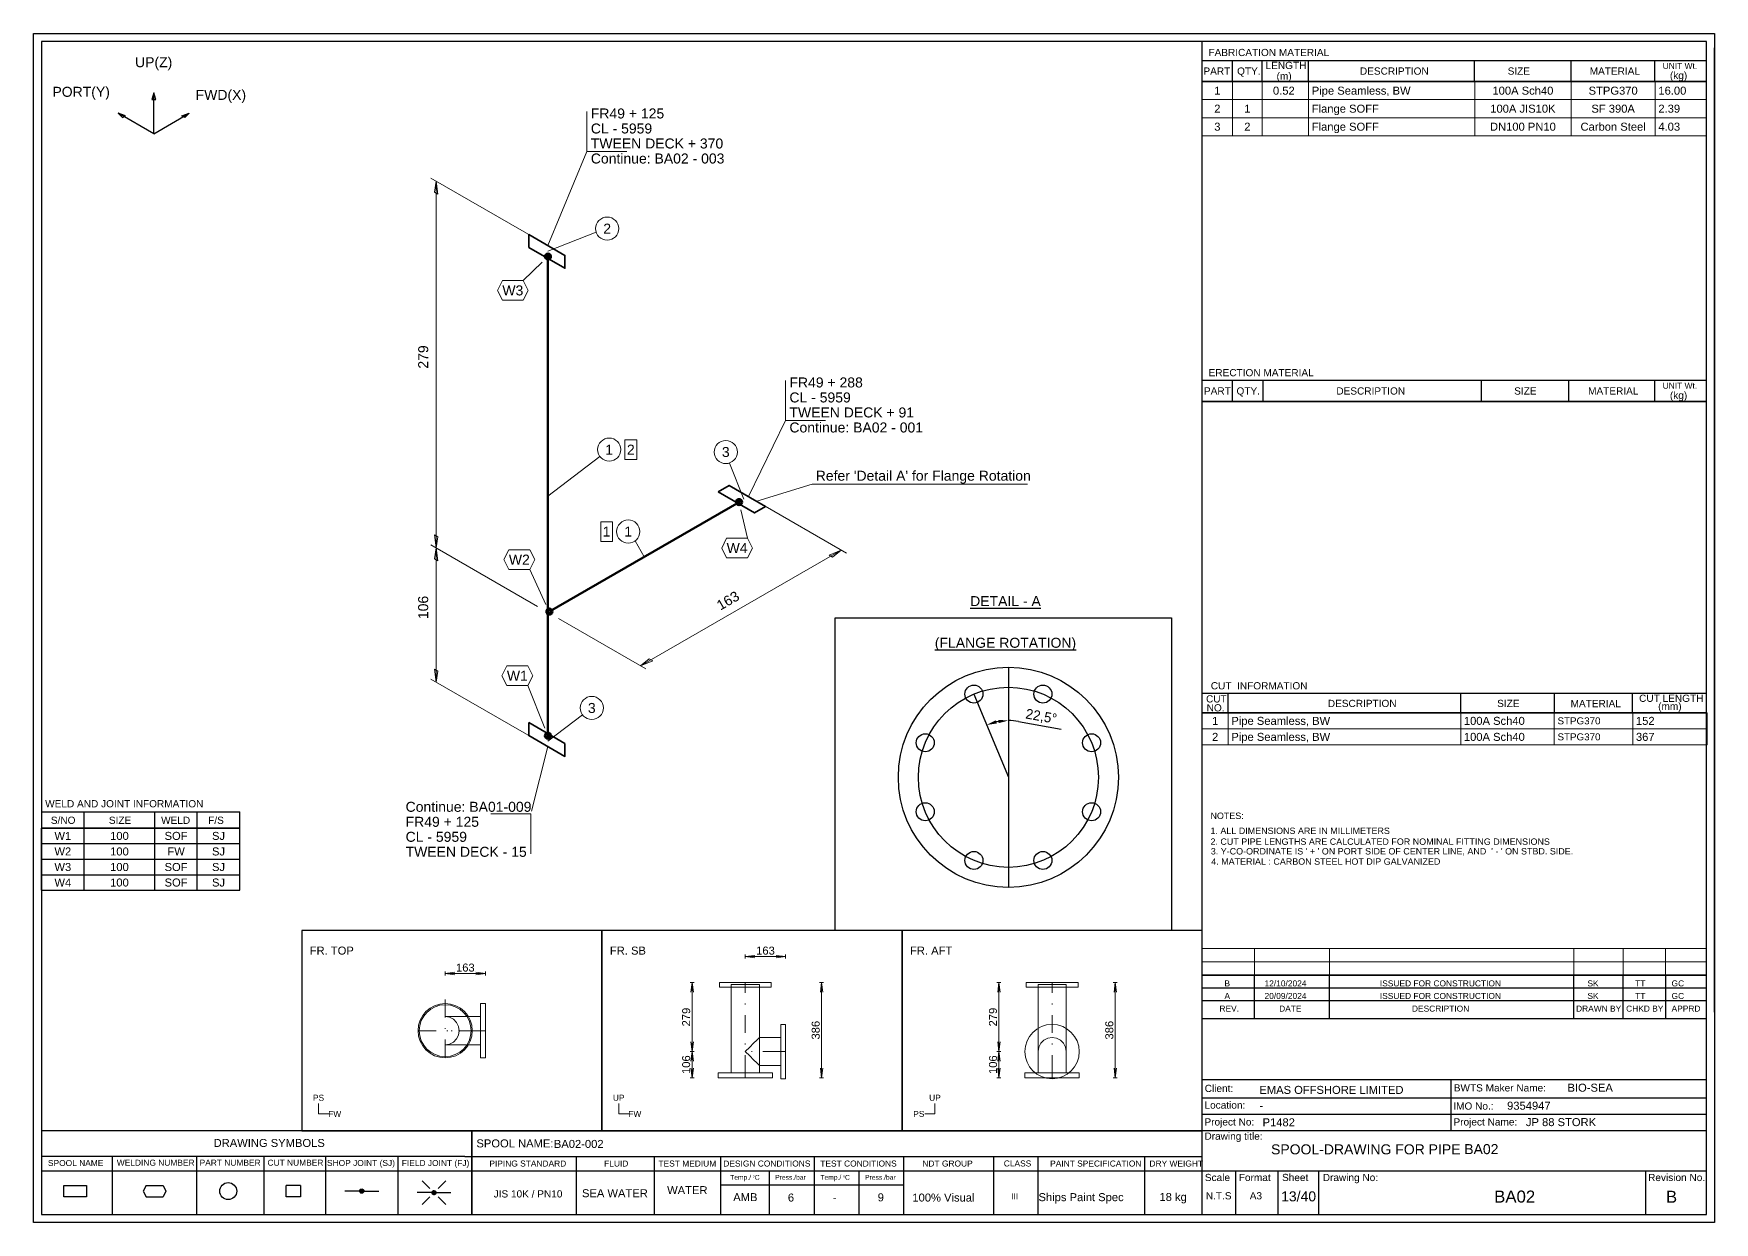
# Model space of a CAD drawing. Header units: millimetres. Extents: x 0 to 420, y 0 to 297.
import ezdxf
from ezdxf.enums import TextEntityAlignment as Align

# ---------------------------------------------------------------- set-up
doc = ezdxf.new("R2010")
doc.units = ezdxf.units.MM
doc.linetypes.add('DOTTED_DASHED5', pattern=[10, 4.444444, -2.666667, 0.222222, -2.666667])
doc.layers.get('DEFPOINTS').update_dxf_attribs({"color": 1})
for name, color, linetype in [('FramesFromTables', 40, 'Continuous'), ('I_Coordinates', 11, 'Continuous'), ('I_CutNumbers', 10, 'Continuous'), ('I_Dimensions', 4, 'Continuous'), ('I_OtherComponents', 2, 'Continuous'), ('I_PartNumbers', 9, 'Continuous'), ('I_Pipes', 1, 'Continuous'), ('I_Tags', 8, 'Continuous'), ('SymbolsOnDrawingSheet', 1, 'Continuous'), ('TextFromTables', 2, 'Continuous'), ('TextFromTextBoxes', 2, 'Continuous')]:
    doc.layers.add(name, color=color, linetype=linetype)
doc.styles.add('Cadmatic Default Text', font='arial.ttf')
doc.dimstyles.new('ISO-25', dxfattribs={"dimtxt": 2.5, "dimasz": 2.5, "dimexe": 1.25, "dimexo": 0.625, "dimtad": 1, "dimtxsty": 'Standard', "dimcen": 2.5, "dimadec": 0, "dimazin": 0, "dimtfac": 1, "dimtmove": 0, "dimatfit": 3, "dimfxl": 1, "dimarcsym": 0})

# ---------------------------------------------------------------- blocks, each defined once
blk = doc.blocks.new('BA01728716494_BOM_4')
at = {"layer": 'FramesFromTables', "linetype": 'ByBlock', "lineweight": 18}
for p, q in [((292, 285), (418, 285)), ((292, 271.5), (292, 285)), ((292, 271.5), (292, 285)), ((299.6, 271.5), (299.6, 285)), ((299.6, 271.5), (299.6, 285)), ((307, 271.5), (307, 285)), ((307, 271.5), (307, 285)), ((318.6, 271.5), (318.6, 285)), ((318.6, 271.5), (318.6, 285)), ((360.1, 271.5), (360.1, 285)), ((360.1, 271.5), (360.1, 285)), ((384.2, 271.5), (384.2, 285)), ((384.2, 271.5), (384.2, 285)), ((405.2, 271.5), (405.2, 285)), ((405.2, 271.5), (405.2, 285)), ((418, 271.5), (418, 285)), ((292, 280.5), (418, 280.5)), ((292, 276), (418, 276)), ((292, 205), (418.1, 205)), ((292, 205), (418.1, 205)), ((292, 127.3), (418.2, 127.3)), ((292, 119.3), (292, 127.3)), ((292, 119.3), (292, 127.3)), ((298.5, 119.3), (298.5, 127.3)), ((298.5, 119.3), (298.5, 127.3)), ((356.6, 119.3), (356.6, 127.3)), ((356.6, 119.3), (356.6, 127.3)), ((380, 119.3), (380, 127.3)), ((380, 119.3), (380, 127.3)), ((399.6, 119.3), (399.6, 127.3)), ((399.6, 119.3), (399.6, 127.3)), ((418, 119.3), (418, 127.3)), ((292, 123.3), (418.2, 123.3)), ((292, 68.4), (418, 68.4)), ((292, 58.6), (292, 68.4)), ((292, 58.6), (292, 68.4)), ((305.1, 58.6), (305.1, 68.4)), ((305.1, 58.6), (305.1, 68.4)), ((323.8, 58.6), (323.8, 68.4)), ((323.8, 58.6), (323.8, 68.4)), ((384.9, 58.6), (384.9, 68.4)), ((384.9, 58.6), (384.9, 68.4)), ((397.2, 58.6), (397.2, 68.4)), ((397.2, 58.6), (397.2, 68.4)), ((407.8, 58.6), (407.8, 68.4)), ((407.8, 58.6), (407.8, 68.4)), ((418, 58.6), (418, 68.4)), ((292, 65.13), (418, 65.13)), ((292, 61.87), (418, 61.87))]:
    blk.add_line(p, q, dxfattribs=at)
at = {"layer": 'FramesFromTables', "linetype": 'ByBlock', "lineweight": -3}
for p, q in [((2, 98.5), (51.5, 98.5)), ((2, 82.96), (2, 98.5)), ((2, 82.96), (2, 98.5)), ((12.6, 82.96), (12.6, 98.5)), ((12.6, 82.96), (12.6, 98.5)), ((30.3, 82.96), (30.3, 98.5)), ((30.3, 82.96), (30.3, 98.5)), ((40.9, 82.96), (40.9, 98.5)), ((40.9, 82.96), (40.9, 98.5)), ((51.5, 82.96), (51.5, 98.5)), ((2, 94.62), (51.5, 94.62)), ((2, 90.73), (51.5, 90.73)), ((2, 86.85), (51.5, 86.85))]:
    blk.add_line(p, q, dxfattribs=at)
at = {"layer": 'FramesFromTables', "linetype": 'ByBlock', "lineweight": 18, "flags": 128}
for points in [[(292, 271.5), (418, 271.5), (418, 285)], [(292, 119.3), (418.2, 119.3), (418.2, 127.3)], [(292, 58.6), (418, 58.6), (418, 68.4)]]:
    blk.add_lwpolyline(points, dxfattribs=at)
at = {"layer": 'FramesFromTables', "linetype": 'ByBlock', "lineweight": -3, "flags": 128}
blk.add_lwpolyline([(2, 82.96), (51.5, 82.96), (51.5, 98.5)], dxfattribs=at)
at = {"layer": 'TextFromTables', "linetype": 'ByBlock', "lineweight": 13, "style": 'Cadmatic Default Text'}
for s, p in [('1', (295.8, 282.75)), ('2', (295.8, 278.25)), ('3', (295.8, 273.75))]:
    blk.add_text(s, height=2, dxfattribs=at).set_placement(p, align=Align.MIDDLE_CENTER)
at = {"layer": 'TextFromTables', "linetype": 'ByBlock', "lineweight": 25, "style": 'Cadmatic Default Text'}
for s, p in [('0.52 ', (312.8, 282.75)), ('100A Sch40', (372.15, 282.75)), ('STPG370', (394.7, 282.75)), ('1', (303.3, 278.25)), ('100A JIS10K', (372.15, 278.25)), ('SF 390A', (394.7, 278.25)), ('2', (303.3, 273.75)), ('DN100 PN10', (372.15, 273.75)), ('Carbon Steel', (394.7, 273.75)), ('1', (295.25, 125.3)), ('2', (295.25, 121.3)), ('W1', (7.3, 96.56)), ('100', (21.45, 96.56)), ('SOF', (35.6, 96.56)), ('SJ', (46.2, 96.56)), ('W2', (7.3, 92.67)), ('100', (21.45, 92.67)), ('FW', (35.6, 92.67)), ('SJ', (46.2, 92.67)), ('W3', (7.3, 88.79)), ('100', (21.45, 88.79)), ('SOF', (35.6, 88.79)), ('SJ', (46.2, 88.79)), ('W4', (7.3, 84.91)), ('100', (21.45, 84.91)), ('SOF', (35.6, 84.91)), ('SJ', (46.2, 84.91))]:
    blk.add_text(s, height=2, dxfattribs=at).set_placement(p, align=Align.MIDDLE_CENTER)
for s, height, p in [('Pipe Seamless, BW ', 2, (319.4, 282.75)), ('16.00', 2, (406, 282.75)), ('Flange SOFF ', 2, (319.4, 278.25)), ('2.39', 2, (406, 278.25)), ('Flange SOFF ', 2, (319.4, 273.75)), ('4.03', 2, (406, 273.75)), ('Pipe Seamless, BW', 2, (299.3, 125.3)), ('100A Sch40', 2, (357.4, 125.3)), ('STPG370', 1.75, (380.8, 125.3)), ('152', 2, (400.4, 125.3)), ('Pipe Seamless, BW', 2, (299.3, 121.3)), ('100A Sch40', 2, (357.4, 121.3)), ('STPG370', 1.75, (380.8, 121.3)), ('367', 2, (400.4, 121.3))]:
    blk.add_text(s, height=height, dxfattribs=at).set_placement(p, align=Align.MIDDLE_LEFT)
at = {"layer": 'TextFromTextBoxes', "linetype": 'ByBlock', "lineweight": -3, "style": 'Cadmatic Default Text'}
for s, p in [('EMAS OFFSHORE LIMITED', (306.3, 33.1)), ('BIO-SEA', (383.3, 33.65)), ('9354947', (368.2, 29.15)), ('-', (306.3, 29.2)), ('P1482', (307.1, 25)), ('JP 88 STORK', (372.9, 25.05)), ('BA02-002', (130, 19.6))]:
    blk.add_text(s, height=2, dxfattribs=at).set_placement(p, align=Align.MIDDLE_LEFT)
at = {"layer": 'TextFromTextBoxes', "linetype": 'ByBlock', "lineweight": 25, "style": 'Cadmatic Default Text'}
blk.add_text('BA02', height=2.5, dxfattribs=at).set_placement((357.5, 18.3), align=Align.MIDDLE_LEFT)
at = {"layer": 'TextFromTextBoxes', "linetype": 'ByBlock', "lineweight": -3, "style": 'Cadmatic Default Text'}
for s, height, p in [('WATER', 2, (163.35, 8.05)), ('SEA WATER', 2, (145.25, 7.28)), ('AMB', 2, (177.85, 6.3)), ('6', 2, (189.25, 6.2)), ('-', 2, (200.2, 6.15)), ('9', 2, (211.7, 6.25)), ('100% Visual', 2, (227.35, 6.2)), ('Ships Paint Spec', 2, (261.75, 6.3)), ('18 kg', 2, (284.75, 6.35)), ('13/40', 2.5, (316.1, 6.5))]:
    blk.add_text(s, height=height, dxfattribs=at).set_placement(p, align=Align.MIDDLE_CENTER)
at = {"layer": 'TextFromTextBoxes', "linetype": 'ByBlock', "lineweight": 25, "style": 'Cadmatic Default Text'}
blk.add_text('BA02', height=3, dxfattribs=at).set_placement((370.1, 6.45), align=Align.MIDDLE_CENTER)
blk = doc.blocks.new('BA01728716494_PRT_5_3')
at = {"layer": 'I_OtherComponents', "linetype": 'ByBlock', "lineweight": 35, "flags": 128}
blk.add_lwpolyline([(85.38, 101.55), (85.38, 98.34), (94.43, 93.12), (94.43, 96.33), (85.38, 101.55)], dxfattribs=at)
at = {"layer": 'I_OtherComponents', "linetype": 'ByBlock', "lineweight": 50}
for radius in [0.75, 0.375]:
    blk.add_circle((90.19, 98.29), radius, dxfattribs=at)
blk = doc.blocks.new('BA01728716494_PRT_6_3')
at = {"layer": 'I_Pipes', "linetype": 'ByBlock', "lineweight": 50}
blk.add_line((90.19, 98.29), (90.19, 218.01), dxfattribs=at)
blk = doc.blocks.new('BA01728716494_PRT_9_3')
at = {"layer": 'I_OtherComponents', "linetype": 'ByBlock', "lineweight": 35, "flags": 128}
blk.add_lwpolyline([(85.38, 220.3), (85.38, 223.51), (94.43, 218.28), (94.43, 215.07), (85.38, 220.3)], dxfattribs=at)
at = {"layer": 'I_OtherComponents', "linetype": 'ByBlock', "lineweight": 50}
for radius in [0.75, 0.375]:
    blk.add_circle((90.19, 218.01), radius, dxfattribs=at)
blk = doc.blocks.new('BA01728716494_PRT_22_3')
at = {"layer": 'I_Pipes', "linetype": 'ByBlock', "lineweight": 50}
blk.add_line((137.96, 156.67), (90.54, 129.29), dxfattribs=at)
blk = doc.blocks.new('BA01728716494_PRT_23_3')
at = {"layer": 'I_OtherComponents', "linetype": 'ByBlock', "lineweight": 35, "flags": 128}
blk.add_lwpolyline([(132.72, 159.2), (135.5, 160.81), (144.56, 155.58), (141.77, 153.97), (132.72, 159.2)], dxfattribs=at)
at = {"layer": 'I_OtherComponents', "linetype": 'ByBlock', "lineweight": 50}
for radius in [0.75, 0.375]:
    blk.add_circle((137.96, 156.67), radius, dxfattribs=at)
blk = doc.blocks.new('BA01728716494_DIM_0_3')
at = {"layer": 'I_Dimensions', "linetype": 'ByBlock', "lineweight": 0}
for p, q in [((60.96, 237.61), (87.59, 222.23)), ((62.26, 145.21), (62.26, 236.86)), ((87.59, 130.59), (60.96, 145.96))]:
    blk.add_line(p, q, dxfattribs=at)
at = {"layer": 'I_Dimensions', "linetype": 'ByBlock', "lineweight": 0, "flags": 128}
for points in [[(62.26, 236.86), (62.69, 233.61), (61.82, 234.11), (62.26, 236.86)], [(62.26, 145.21), (62.69, 147.96), (61.82, 148.46), (62.26, 145.21)]]:
    blk.add_lwpolyline(points, dxfattribs=at)
at = {"layer": 'I_Dimensions', "linetype": 'ByBlock', "lineweight": 0, "style": 'Cadmatic Default Text'}
blk.add_text('279', height=2.5, rotation=90, dxfattribs=at).set_placement((59.01, 192.91), align=Align.MIDDLE_CENTER)
blk = doc.blocks.new('BA01728716494_DIM_1_3')
at = {"layer": 'I_Dimensions', "linetype": 'ByBlock', "lineweight": 0}
for p, q in [((60.96, 145.96), (87.59, 130.59)), ((62.26, 111.69), (62.26, 145.21)), ((87.59, 97.07), (60.96, 112.44))]:
    blk.add_line(p, q, dxfattribs=at)
at = {"layer": 'I_Dimensions', "linetype": 'ByBlock', "lineweight": 0, "flags": 128}
for points in [[(62.26, 145.21), (62.69, 141.96), (61.82, 142.46), (62.26, 145.21)], [(62.26, 111.69), (62.69, 114.44), (61.82, 114.94), (62.26, 111.69)]]:
    blk.add_lwpolyline(points, dxfattribs=at)
at = {"layer": 'I_Dimensions', "linetype": 'ByBlock', "lineweight": 0, "style": 'Cadmatic Default Text'}
blk.add_text('106', height=2.5, rotation=90, dxfattribs=at).set_placement((59.01, 130.33), align=Align.MIDDLE_CENTER)
blk = doc.blocks.new('BA01728716494_DIM_2_3')
at = {"layer": 'I_Dimensions', "linetype": 'ByBlock', "lineweight": 0}
for p, q in [((164.78, 143.9), (142.91, 156.53)), ((113.35, 115.71), (163.48, 144.65)), ((92.79, 127.59), (114.65, 114.96))]:
    blk.add_line(p, q, dxfattribs=at)
at = {"layer": 'I_Dimensions', "linetype": 'ByBlock', "lineweight": 0, "flags": 128}
for points in [[(163.48, 144.65), (161.31, 142.9), (160.45, 143.4), (163.48, 144.65)], [(113.35, 115.71), (116.38, 116.96), (115.52, 117.46), (113.35, 115.71)]]:
    blk.add_lwpolyline(points, dxfattribs=at)
at = {"layer": 'I_Dimensions', "linetype": 'ByBlock', "lineweight": 0, "style": 'Cadmatic Default Text'}
blk.add_text('163', height=2.5, rotation=30, dxfattribs=at).set_placement((135.17, 132.06), align=Align.MIDDLE_CENTER)
blk = doc.blocks.new('BA01728716494_CRD_0_3')
at = {"layer": 'I_Coordinates', "linetype": 'ByBlock', "lineweight": 0}
blk.add_line((99.9, 244.25), (90.19, 220.73), dxfattribs=at)
at = {"layer": 'I_Coordinates', "linetype": 'ByBlock', "lineweight": 0, "flags": 128}
blk.add_lwpolyline([(99.9, 254.25), (99.9, 244.25), (109.9, 244.25)], dxfattribs=at)
at = {"layer": 'I_Coordinates', "linetype": 'ByBlock', "lineweight": 0, "style": 'Cadmatic Default Text'}
for s, p in [('FR49 + 125', (100.9, 252.5)), ('CL - 5959', (100.9, 248.75)), ('TWEEN DECK + 370', (100.9, 245)), ('Continue: BA02 - 003', (100.9, 241.25))]:
    blk.add_text(s, height=2.5, dxfattribs=at).set_placement(p)
blk = doc.blocks.new('BA01728716494_CRD_1_3')
at = {"layer": 'I_Coordinates', "linetype": 'ByBlock', "lineweight": 0}
blk.add_line((86.07, 79.45), (90.19, 95.57), dxfattribs=at)
at = {"layer": 'I_Coordinates', "linetype": 'ByBlock', "lineweight": 0, "flags": 128}
blk.add_lwpolyline([(85.9, 68.78), (85.9, 78.78), (75.9, 78.78)], dxfattribs=at)
at = {"layer": 'I_Coordinates', "linetype": 'ByBlock', "lineweight": 0, "style": 'Cadmatic Default Text'}
for s, p in [('Continue: BA01-009', (54.62, 81.78)), ('FR49 + 125', (54.62, 78.03)), ('CL - 5959', (54.62, 74.28)), ('TWEEN DECK - 15', (54.62, 70.53))]:
    blk.add_text(s, height=2.5, dxfattribs=at).set_placement(p, align=Align.TOP_LEFT)
blk = doc.blocks.new('BA01728716494_CRD_2_3')
at = {"layer": 'I_Coordinates', "linetype": 'ByBlock', "lineweight": 0}
blk.add_line((149.53, 177.05), (140.31, 158.03), dxfattribs=at)
at = {"layer": 'I_Coordinates', "linetype": 'ByBlock', "lineweight": 0, "flags": 128}
blk.add_lwpolyline([(149.53, 187.05), (149.53, 177.05), (159.53, 177.05)], dxfattribs=at)
at = {"layer": 'I_Coordinates', "linetype": 'ByBlock', "lineweight": 0, "style": 'Cadmatic Default Text'}
for s, p in [('FR49 + 288', (150.53, 185.3)), ('CL - 5959', (150.53, 181.55)), ('TWEEN DECK + 91', (150.53, 177.8)), ('Continue: BA02 - 001', (150.53, 174.05))]:
    blk.add_text(s, height=2.5, dxfattribs=at).set_placement(p)
blk = doc.blocks.new('BA01728716494_PTN_0_3')
at = {"layer": 'I_PartNumbers', "linetype": 'ByBlock', "lineweight": 0}
blk.add_line((102.24, 224.09), (90.19, 219.37), dxfattribs=at)
blk.add_circle((104.99, 224.98), 2.89, dxfattribs=at)
at = {"layer": 'I_PartNumbers', "linetype": 'ByBlock', "lineweight": 0, "style": 'Cadmatic Default Text'}
blk.add_text('2', height=2.5, dxfattribs=at).set_placement((104.99, 224.98), align=Align.MIDDLE_CENTER)
blk = doc.blocks.new('BA01728716494_PTN_1_3')
at = {"layer": 'I_PartNumbers', "linetype": 'ByBlock', "lineweight": 0}
blk.add_line((103.15, 168.06), (90.19, 158.15), dxfattribs=at)
blk.add_circle((105.49, 169.76), 2.89, dxfattribs=at)
at = {"layer": 'I_PartNumbers', "linetype": 'ByBlock', "lineweight": 0, "style": 'Cadmatic Default Text'}
blk.add_text('1', height=2.5, dxfattribs=at).set_placement((105.49, 169.76), align=Align.MIDDLE_CENTER)
blk = doc.blocks.new('BA01728716494_PTN_2_3')
at = {"layer": 'I_PartNumbers', "linetype": 'ByBlock', "lineweight": 0}
blk.add_line((111.95, 146.96), (114.25, 142.98), dxfattribs=at)
blk.add_circle((110.25, 149.3), 2.89, dxfattribs=at)
at = {"layer": 'I_PartNumbers', "linetype": 'ByBlock', "lineweight": 0, "style": 'Cadmatic Default Text'}
blk.add_text('1', height=2.5, dxfattribs=at).set_placement((110.25, 149.3), align=Align.MIDDLE_CENTER)
blk = doc.blocks.new('BA01728716494_PTN_3_3')
at = {"layer": 'I_PartNumbers', "linetype": 'ByBlock', "lineweight": 0}
blk.add_line((135.53, 166.42), (139.13, 157.35), dxfattribs=at)
blk.add_circle((134.63, 169.17), 2.89, dxfattribs=at)
at = {"layer": 'I_PartNumbers', "linetype": 'ByBlock', "lineweight": 0, "style": 'Cadmatic Default Text'}
blk.add_text('3', height=2.5, dxfattribs=at).set_placement((134.63, 169.17), align=Align.MIDDLE_CENTER)
blk = doc.blocks.new('BA01728716494_PTN_4_3')
at = {"layer": 'I_PartNumbers', "linetype": 'ByBlock', "lineweight": 0}
blk.add_line((98.81, 103.52), (90.19, 96.93), dxfattribs=at)
blk.add_circle((101.15, 105.22), 2.89, dxfattribs=at)
at = {"layer": 'I_PartNumbers', "linetype": 'ByBlock', "lineweight": 0, "style": 'Cadmatic Default Text'}
blk.add_text('3', height=2.5, dxfattribs=at).set_placement((101.15, 105.22), align=Align.MIDDLE_CENTER)
blk = doc.blocks.new('BA01728716494_CUT_5_3')
at = {"layer": 'I_CutNumbers', "linetype": 'ByBlock', "lineweight": 0, "flags": 128}
blk.add_lwpolyline([(112.37, 167.31), (112.37, 172.21), (109.43, 172.21), (109.43, 167.31), (112.37, 167.31)], dxfattribs=at)
at = {"layer": 'I_CutNumbers', "linetype": 'ByBlock', "lineweight": 0, "style": 'Cadmatic Default Text'}
blk.add_text('2', height=2.5, dxfattribs=at).set_placement((110.9, 169.76), align=Align.MIDDLE_CENTER)
blk = doc.blocks.new('BA01728716494_CUT_6_3')
at = {"layer": 'I_CutNumbers', "linetype": 'ByBlock', "lineweight": 0, "flags": 128}
blk.add_lwpolyline([(106.31, 146.85), (106.31, 151.75), (103.37, 151.75), (103.37, 146.85), (106.31, 146.85)], dxfattribs=at)
at = {"layer": 'I_CutNumbers', "linetype": 'ByBlock', "lineweight": 0, "style": 'Cadmatic Default Text'}
blk.add_text('1', height=2.5, dxfattribs=at).set_placement((104.84, 149.3), align=Align.MIDDLE_CENTER)
blk = doc.blocks.new('Pi_Weld_0')
at = {"layer": 'I_Tags', "linetype": 'ByBlock', "lineweight": 0, "flags": 128}
for points in [[(-2.62, 2.45), (-3.84, 0)], [(-3.84, 0), (-2.62, -2.45)], [(2.62, 2.45), (-2.62, 2.45)], [(3.84, 0), (2.62, 2.45)], [(2.62, -2.45), (3.84, 0)], [(-2.62, -2.45), (2.62, -2.45)], [(2.62, -2.45), (6.66, -11.18)]]:
    blk.add_lwpolyline(points, dxfattribs=at)
at = {"layer": 'I_Tags', "linetype": 'ByBlock', "lineweight": 0, "style": 'Cadmatic Default Text'}
blk.add_text('W2', height=2.5, dxfattribs=at).set_placement((0, 0), align=Align.MIDDLE_CENTER)
blk = doc.blocks.new('Pi_Weld_1')
at = {"layer": 'I_Tags', "linetype": 'ByBlock', "lineweight": 0, "flags": 128}
for points in [[(2.62, 2.45), (7.34, 7.07)], [(-2.62, 2.45), (-3.84, 0)], [(-3.84, 0), (-2.62, -2.45)], [(2.62, 2.45), (-2.62, 2.45)], [(3.84, 0), (2.62, 2.45)], [(2.62, -2.45), (3.84, 0)], [(-2.62, -2.45), (2.62, -2.45)]]:
    blk.add_lwpolyline(points, dxfattribs=at)
at = {"layer": 'I_Tags', "linetype": 'ByBlock', "lineweight": 0, "style": 'Cadmatic Default Text'}
blk.add_text('W3', height=2.5, dxfattribs=at).set_placement((0, 0), align=Align.MIDDLE_CENTER)
blk = doc.blocks.new('Pi_Weld_2')
at = {"layer": 'I_Tags', "linetype": 'ByBlock', "lineweight": 0, "flags": 128}
for points in [[(2.62, 2.45), (0.96, 9.54)], [(-2.62, 2.45), (-3.84, 0)], [(-3.84, 0), (-2.62, -2.45)], [(2.62, 2.45), (-2.62, 2.45)], [(3.84, 0), (2.62, 2.45)], [(2.62, -2.45), (3.84, 0)], [(-2.62, -2.45), (2.62, -2.45)]]:
    blk.add_lwpolyline(points, dxfattribs=at)
at = {"layer": 'I_Tags', "linetype": 'ByBlock', "lineweight": 0, "style": 'Cadmatic Default Text'}
blk.add_text('W4', height=2.5, dxfattribs=at).set_placement((0, 0), align=Align.MIDDLE_CENTER)
blk = doc.blocks.new('Pi_Weld_3')
at = {"layer": 'I_Tags', "linetype": 'ByBlock', "lineweight": 0, "flags": 128}
for points in [[(-2.62, 2.45), (-3.84, 0)], [(-3.84, 0), (-2.62, -2.45)], [(2.62, 2.45), (-2.62, 2.45)], [(3.84, 0), (2.62, 2.45)], [(2.62, -2.45), (3.84, 0)], [(-2.62, -2.45), (2.62, -2.45)], [(2.62, -2.45), (6.9, -13.13)]]:
    blk.add_lwpolyline(points, dxfattribs=at)
at = {"layer": 'I_Tags', "linetype": 'ByBlock', "lineweight": 0, "style": 'Cadmatic Default Text'}
blk.add_text('W1', height=2.5, dxfattribs=at).set_placement((0, 0), align=Align.MIDDLE_CENTER)
blk = doc.blocks.new('*U31')
blk.add_circle((0, 0), 2.25)
blk = doc.blocks.new('*U33')
at = {"color": 0, "linetype": 'ByBlock', "lineweight": -2, "transparency": 16777216}
blk.add_blockref('*U31', (-209.94, 47.4), dxfattribs=at)
for p, rotation in [((-225.85, 40.81), 45.00000000000001), ((-194.03, 40.81), 315), ((-232.44, 24.9), 90), ((-187.44, 24.9), 270), ((-225.85, 8.99), 135), ((-194.03, 8.99), 225), ((-209.94, 2.4), 180)]:
    blk.add_blockref('*U31', p, dxfattribs=dict(at, rotation=rotation))
blk = doc.blocks.new('*D34')
at = {"color": 0, "lineweight": -2, "transparency": 16777216}
blk.add_line((246.07, 125.15), (256.74, 123.24), dxfattribs=at)
for start, end in [(100.1241, 102.3759), (79.8759, 90)]:
    blk.add_arc((243.58, 111.2), 14.17, start, end, dxfattribs=at)
at = {"color": 0, "transparency": 16777216}
for points in [[(240.67, 124.64), (240.42, 125.43), (238.16, 124.29)], [(241.06, 125.56), (241.13, 124.73), (243.58, 125.37)]]:
    blk.add_solid(points, dxfattribs=at)
at = {"layer": 'DEFPOINTS', "color": 0, "transparency": 16777216}
for p in [(243.58, 138.7), (234.97, 131.99), (239.92, 124.88), (243.58, 111.2), (243.58, 83.7)]:
    blk.add_point(p, dxfattribs=at)
at = {"color": 0, "transparency": 16777216, "insert": (251.77, 126.24), "char_height": 2.5, "attachment_point": 5, "rotation": 349.8759}
blk.add_mtext('22,5°', dxfattribs=at)

msp = doc.modelspace()

# ---------------------------------------------------------------- linework, layer by layer
for p, q in [((243.583, 138.699), (243.583, 83.699)), ((234.972, 131.987), (243.583, 111.199))]:
    msp.add_line(p, q)
msp.add_lwpolyline([(284.351, 72.9), (200.294, 72.9), (200.294, 151.076), (284.351, 151.076)], close=True)
at = {"linetype": 'DOTTED_DASHED5', "lineweight": 13, "flags": 128}
for points in [[(177.845, 59.901), (177.845, 58.791)], [(177.845, 37.363), (177.845, 59.469)], [(254.511, 59.901), (254.511, 58.791)], [(254.511, 37.363), (254.511, 59.469)], [(102.845, 55.659), (102.845, 40.12)], [(110.614, 47.889), (95.075, 47.889)], [(111.689, 47.889), (102.845, 47.889)], [(112.922, 47.889), (111.689, 47.889)], [(186.689, 42.684), (177.845, 42.684)], [(187.922, 42.684), (186.689, 42.684)], [(177.845, 36.129), (177.845, 37.363)], [(254.511, 36.129), (254.511, 37.363)]]:
    msp.add_lwpolyline(points, dxfattribs=at)
for radius in [27.5, 22.5]:
    msp.add_circle((243.583, 111.199), radius)
at = {"layer": 'I_Coordinates', "linetype": 'ByBlock', "lineweight": 0}
for q in [(180.681, 180.156), (248.378, 184.456)]:
    msp.add_line((194.548, 184.456), q, dxfattribs=at)
at = {"layer": 'I_OtherComponents', "linetype": 'ByBlock', "lineweight": 50}
for radius in [0.75, 0.375]:
    msp.add_circle((128.876, 152.594), radius, dxfattribs=at)
at = {"layer": 'SymbolsOnDrawingSheet', "linetype": 'ByBlock', "lineweight": -3, "flags": 128}
for points in [[(0, 297), (420, 297), (420, 0), (0, 0), (0, 297)], [(418.005, 295.005), (1.995, 295.005)], [(1.995, 295.005), (1.995, 1.996)], [(292.02, 50.908), (292.02, 295.005)], [(418.005, 1.996), (418.005, 295.005)], [(292.02, 290.305), (418.005, 290.305)], [(299.591, 285.006), (299.591, 290.305)], [(307.019, 285.006), (307.019, 290.305)], [(318.606, 285.006), (318.606, 290.305)], [(360.078, 285.006), (360.078, 290.305)], [(384.18, 285.006), (384.18, 290.305)], [(405.152, 285.006), (405.152, 290.305)], [(405.152, 285.006), (405.152, 290.305)], [(420, 52.53), (420, 293.465)], [(420, 52.53), (420, 293.465)], [(292.02, 284.662), (292.02, 288.765)], [(292, 285), (418, 285)], [(292, 253.5), (292, 285)], [(292, 253.5), (292, 285)], [(292.02, 285.006), (418.005, 285.006)], [(418.005, 285.006), (292.02, 285.006)], [(418, 253.5), (418, 285)], [(292.02, 210.38), (418.005, 210.38)], [(299.571, 205.081), (299.571, 210.38)], [(307.206, 205.081), (307.206, 210.38)], [(361.833, 205.031), (361.833, 210.38)], [(383.615, 205.081), (383.615, 210.38)], [(405.152, 205.169), (405.152, 210.38)], [(292.02, 205.081), (292.02, 209.184)], [(292.02, 205.081), (418.005, 205.081)], [(292.02, 186.697), (292.02, 205.081)], [(292.02, 186.697), (292.02, 205.081)], [(418.005, 205.081), (292.02, 205.081)], [(418, 166), (418, 205)], [(292.02, 132.229), (418.005, 132.229)], [(292.02, 127.303), (292.02, 131.406)], [(298.482, 127.303), (298.482, 132.229)], [(356.6, 127.303), (356.6, 132.229)], [(380.011, 127.303), (380.011, 132.229)], [(399.556, 127.303), (399.556, 132.229)], [(292.02, 127.303), (418.005, 127.303)], [(418.005, 127.303), (292.02, 127.303)], [(418, 111.3), (418, 127.3)], [(1.995, 102.573), (51.49, 102.573)], [(12.601, 98.454), (12.601, 102.573)], [(30.278, 98.454), (30.278, 102.573)], [(40.884, 98.454), (40.884, 102.573)], [(51.49, 98.454), (51.49, 102.573)], [(51.49, 98.47), (1.995, 98.47)], [(1.995, 98.454), (51.49, 98.454)], [(2, 98.5), (51.5, 98.5)], [(2, 98.5), (51.5, 98.5)], [(418, 55.4), (418, 68.5)], [(292.02, 52.566), (292.02, 66.495)], [(292.02, 52.566), (292.02, 66.495)], [(292.02, 61.731), (418.005, 61.731)], [(305.101, 50.908), (305.101, 61.731)], [(323.839, 50.908), (323.839, 61.731)], [(384.909, 50.908), (384.909, 61.731)], [(397.21, 50.908), (397.21, 61.731)], [(407.865, 50.908), (407.865, 61.731)], [(292.02, 58.6), (418.005, 58.6)], [(292.02, 55.469), (418.005, 55.469)], [(292.02, 50.908), (418.005, 50.908)], [(292.02, 1.996), (292.02, 50.908)], [(292.02, 35.73), (418.005, 35.73)], [(354.243, 22.928), (354.243, 35.73)], [(292.02, 31.134), (418.005, 31.134)], [(292.02, 27.031), (418.005, 27.031)], [(1.995, 22.928), (107.736, 22.928)], [(107.736, 22.928), (292.02, 22.928)], [(109.522, 22.928), (109.522, 1.996)], [(109.522, 1.996), (109.522, 22.928)], [(292.02, 22.928), (418.005, 22.928)], [(107.736, 16.448), (1.995, 16.448)], [(1.995, 12.908), (292.02, 12.908)], [(19.616, 16.448), (19.616, 1.996)], [(40.686, 16.448), (40.686, 1.996)], [(57.563, 16.448), (57.563, 1.996)], [(72.953, 16.448), (72.953, 1.996)], [(91.023, 16.448), (91.023, 1.996)], [(107.736, 16.448), (292.02, 16.448)], [(135.584, 16.448), (135.584, 1.996)], [(155.026, 16.448), (155.026, 1.996)], [(171.667, 16.448), (171.667, 1.996)], [(183.824, 12.908), (183.824, 1.996)], [(195.017, 16.448), (195.017, 1.996)], [(206.21, 12.908), (206.21, 1.996)], [(217.403, 16.448), (217.403, 1.996)], [(239.845, 16.448), (239.845, 1.996)], [(250.908, 16.342), (250.908, 1.996)], [(277.59, 16.448), (277.59, 1.996)], [(292.02, 12.908), (418.005, 12.908)], [(300.393, 1.996), (300.393, 12.908)], [(310.956, 1.996), (310.956, 12.908)], [(321.131, 1.996), (321.131, 12.908)], [(402.896, 1.996), (402.896, 12.908)], [(13.205, 6.405), (7.548, 6.405), (7.548, 9.233), (13.205, 9.233)], [(13.205, 9.233), (13.205, 6.405)], [(28.122, 9.233), (27.415, 7.819)], [(28.122, 9.233), (32.364, 9.233)], [(32.364, 9.233), (33.071, 7.819)], [(66.681, 9.233), (66.681, 6.405), (63.146, 6.405), (63.146, 9.233)], [(66.681, 9.233), (63.146, 9.233)], [(98.996, 8.474), (97.059, 10.411)], [(101.093, 8.474), (103.03, 10.411)], [(171.667, 9.368), (217.403, 9.368)], [(171.667, 9.368), (217.403, 9.368)], [(27.415, 7.819), (28.122, 6.405)], [(28.122, 6.405), (32.364, 6.405)], [(33.071, 7.819), (32.364, 6.405)], [(81.482, 7.819), (77.79, 7.819)], [(81.494, 7.782), (82.036, 8.324)], [(81.509, 7.903), (81.93, 8.324)], [(81.52, 7.702), (82.142, 8.324)], [(81.546, 7.622), (82.218, 8.293)], [(81.561, 8.06), (81.757, 8.257)], [(81.572, 7.542), (82.279, 8.249)], [(81.618, 7.482), (82.341, 8.204)], [(81.68, 7.437), (82.402, 8.16)], [(81.741, 7.393), (82.451, 8.102)], [(81.803, 7.348), (82.477, 8.022)], [(81.876, 7.315), (82.503, 7.942)], [(81.982, 7.315), (82.529, 7.862)], [(82.088, 7.315), (82.519, 7.746)], [(82.24, 7.361), (82.468, 7.589)], [(82.543, 7.819), (86.235, 7.819)], [(99.514, 7.425), (95.822, 7.425)], [(98.996, 6.377), (97.059, 4.44)], [(99.527, 7.467), (99.99, 7.93)], [(99.533, 7.366), (100.096, 7.93)], [(99.559, 7.286), (100.202, 7.93)], [(99.578, 7.624), (99.884, 7.93)], [(99.585, 7.206), (100.266, 7.887)], [(99.611, 7.126), (100.328, 7.843)], [(99.667, 7.076), (100.389, 7.798)], [(99.728, 7.031), (100.451, 7.754)], [(99.79, 6.987), (100.49, 7.687)], [(99.851, 6.942), (100.516, 7.607)], [(99.936, 6.921), (100.542, 7.526)], [(100.042, 6.921), (100.568, 7.446)], [(100.148, 6.921), (100.537, 7.31)], [(100.377, 7.044), (100.486, 7.153)], [(100.575, 7.425), (104.267, 7.425)], [(101.093, 6.377), (103.03, 4.44)], [(1.995, 1.996), (418.005, 1.996)]]:
    msp.add_lwpolyline(points, dxfattribs=at)
at = {"layer": 'SymbolsOnDrawingSheet', "linetype": 'ByBlock', "lineweight": 25, "flags": 128}
for points in [[(30.5, 280.573), (30, 282.206), (29.5, 280.573), (30.5, 280.573)], [(30, 272), (30, 282.206)], [(30, 272), (21.161, 277.103)], [(22.929, 276.491), (21.161, 277.103), (22.222, 276.082), (22.929, 276.491)], [(30, 272), (38.839, 277.103)], [(37.071, 276.491), (38.839, 277.103), (37.778, 276.082), (37.071, 276.491)], [(67, 22.9), (142, 22.9), (142, 72.9), (67, 72.9), (67, 22.9)], [(142, 22.9), (217, 22.9), (217, 72.9), (142, 72.9), (142, 22.9)], [(217, 22.9), (292, 22.9), (292, 72.9), (217, 72.9), (217, 22.9)]]:
    msp.add_lwpolyline(points, dxfattribs=at)
at = {"layer": 'SymbolsOnDrawingSheet', "linetype": 'ByBlock', "lineweight": 13, "flags": 128}
for points in [[(177.845, 65.901), (177.845, 66.901)], [(177.845, 66.401), (180.245, 66.085), (177.845, 66.401), (180.245, 66.717), (177.845, 66.401)], [(177.845, 66.401), (187.922, 66.401)], [(187.922, 66.401), (185.522, 66.717), (187.922, 66.401), (185.522, 66.085), (187.922, 66.401)], [(187.922, 65.901), (187.922, 66.901)], [(102.845, 61.659), (102.845, 62.659)], [(102.845, 62.159), (105.245, 61.843), (102.845, 62.159), (105.245, 62.475), (102.845, 62.159)], [(102.845, 62.159), (112.922, 62.159)], [(112.922, 62.159), (110.522, 62.475), (112.922, 62.159), (110.522, 61.843), (112.922, 62.159)], [(112.922, 61.659), (112.922, 62.659)], [(165.062, 59.901), (164.062, 59.901)], [(164.562, 59.901), (164.246, 57.501), (164.562, 59.901), (164.878, 57.501), (164.562, 59.901)], [(164.562, 42.684), (164.562, 59.901)], [(196.422, 59.901), (197.422, 59.901)], [(196.922, 59.901), (196.606, 57.501), (196.922, 59.901), (197.238, 57.501), (196.922, 59.901)], [(196.922, 36.129), (196.922, 59.901)], [(241.728, 59.901), (240.728, 59.901)], [(241.228, 59.901), (240.912, 57.501), (241.228, 59.901), (241.544, 57.501), (241.228, 59.901)], [(241.228, 42.684), (241.228, 59.901)], [(269.793, 59.901), (270.793, 59.901)], [(270.293, 59.901), (269.977, 57.501), (270.293, 59.901), (270.609, 57.501), (270.293, 59.901)], [(270.293, 36.129), (270.293, 59.901)], [(165.062, 42.684), (164.062, 42.684)], [(164.562, 42.684), (164.878, 45.084), (164.562, 42.684), (164.246, 45.084), (164.562, 42.684)], [(164.562, 42.684), (164.246, 40.284), (164.562, 42.684), (164.878, 40.284), (164.562, 42.684)], [(164.562, 36.129), (164.562, 42.684)], [(241.728, 42.684), (240.728, 42.684)], [(241.228, 42.684), (241.544, 45.084), (241.228, 42.684), (240.912, 45.084), (241.228, 42.684)], [(241.228, 42.684), (240.912, 40.284), (241.228, 42.684), (241.544, 40.284), (241.228, 42.684)], [(241.228, 36.129), (241.228, 42.684)], [(164.562, 36.129), (164.878, 38.529), (164.562, 36.129), (164.246, 38.529), (164.562, 36.129)], [(196.922, 36.129), (197.238, 38.529), (196.922, 36.129), (196.606, 38.529), (196.922, 36.129)], [(241.228, 36.129), (241.544, 38.529), (241.228, 36.129), (240.912, 38.529), (241.228, 36.129)], [(270.293, 36.129), (270.609, 38.529), (270.293, 36.129), (269.977, 38.529), (270.293, 36.129)], [(165.062, 36.129), (164.062, 36.129)], [(196.422, 36.129), (197.422, 36.129)], [(241.728, 36.129), (240.728, 36.129)], [(269.793, 36.129), (270.793, 36.129)]]:
    msp.add_lwpolyline(points, dxfattribs=at)
at = {"layer": 'SymbolsOnDrawingSheet', "linetype": 'ByBlock', "lineweight": 18, "flags": 128}
for points in [[(184.319, 59.901), (184.319, 58.791), (171.37, 58.791), (171.37, 59.901), (184.319, 59.901)], [(174.321, 37.363), (174.321, 59.469), (181.369, 59.469), (181.369, 37.363), (174.321, 37.363)], [(260.985, 59.901), (260.985, 58.791), (248.036, 58.791), (248.036, 59.901), (260.985, 59.901)], [(250.987, 37.363), (250.987, 59.469), (258.035, 59.469), (258.035, 37.363), (250.987, 37.363)], [(112.922, 41.107), (111.689, 41.107), (111.689, 54.672), (112.922, 54.672), (112.922, 41.107)], [(111.683, 51.413), (102.845, 51.413), (103.934, 51.241)], [(103.934, 51.241), (104.916, 50.74)], [(105.696, 49.961), (104.916, 50.74)], [(104.916, 50.74), (105.696, 49.961)], [(105.696, 49.961), (106.196, 48.978)], [(106.196, 46.8), (105.696, 45.818)], [(106.196, 48.978), (106.369, 47.889)], [(106.369, 47.889), (106.196, 46.8)], [(186.683, 46.208), (181.369, 46.208), (181.196, 46.035)], [(187.922, 35.901), (186.689, 35.901), (186.689, 49.466), (187.922, 49.466), (187.922, 35.901)], [(254.511, 46.208), (253.422, 46.035), (254.511, 46.208)], [(255.6, 46.035), (254.511, 46.208), (255.6, 46.035)], [(103.934, 44.538), (102.845, 44.365), (111.683, 44.365)], [(103.934, 44.538), (104.916, 45.039)], [(104.916, 45.039), (103.934, 44.538)], [(105.696, 45.818), (104.916, 45.039)], [(178.934, 43.773), (177.845, 42.684)], [(177.845, 42.684), (178.934, 41.595)], [(179.916, 44.755), (178.934, 43.773)], [(180.696, 45.535), (179.916, 44.755)], [(181.196, 46.035), (180.696, 45.535)], [(251.159, 43.773), (250.987, 42.684), (251.159, 43.773)], [(251.66, 44.755), (251.159, 43.773), (251.66, 44.755)], [(252.439, 45.535), (251.66, 44.755), (252.439, 45.535)], [(253.422, 46.035), (252.439, 45.535), (253.422, 46.035)], [(256.582, 45.535), (255.6, 46.035), (256.582, 45.535)], [(257.362, 44.755), (256.582, 45.535), (257.362, 44.755)], [(257.862, 43.773), (257.362, 44.755), (257.862, 43.773)], [(258.035, 42.684), (257.862, 43.773), (258.035, 42.684)], [(178.934, 41.595), (179.916, 40.612)], [(179.916, 40.612), (180.696, 39.833)], [(180.696, 39.833), (181.196, 39.332)], [(181.196, 39.332), (181.369, 39.16), (186.683, 39.16)], [(171.062, 36.129), (171.062, 37.363), (184.628, 37.363), (184.628, 36.129), (171.062, 36.129)], [(247.728, 36.129), (247.728, 37.363), (261.293, 37.363), (261.293, 36.129), (247.728, 36.129)], [(71.2, 27.1), (71.2, 29.675)], [(146.2, 27.1), (146.2, 29.675)], [(225.237, 27.1), (225.237, 29.675)], [(71.2, 27.1), (73.775, 27.1)], [(146.2, 27.1), (148.775, 27.1)], [(225.237, 27.1), (222.662, 27.1)]]:
    msp.add_lwpolyline(points, dxfattribs=at)
at = {"layer": 'SymbolsOnDrawingSheet', "linetype": 'ByBlock', "lineweight": 18}
for centre, radius in [((102.845, 47.889), 6.783), ((102.845, 47.889), 6.474), ((254.511, 42.684), 6.782)]:
    msp.add_circle(centre, radius, dxfattribs=at)
at = {"layer": 'SymbolsOnDrawingSheet', "linetype": 'ByBlock', "lineweight": -3}
for centre, radius in [((48.632, 7.819), 2.121), ((82.012, 7.819), 0.53), ((100.044, 7.425), 0.53)]:
    msp.add_circle(centre, radius, dxfattribs=at)

# ---------------------------------------------------------------- block references
at = {"rotation": 22.5}
msp.add_blockref('*U33', (447.071, 168.541), dxfattribs=at)
at = {"layer": 'I_Coordinates', "lineweight": 0}
for name in ['BA01728716494_CRD_0_3', 'BA01728716494_CRD_2_3', 'BA01728716494_CRD_1_3']:
    msp.add_blockref(name, (38.335, 23.3), dxfattribs=at)
at = {"layer": 'I_CutNumbers', "lineweight": 0}
for name in ['BA01728716494_CUT_5_3', 'BA01728716494_CUT_6_3']:
    msp.add_blockref(name, (38.335, 23.3), dxfattribs=at)
at = {"layer": 'I_Dimensions', "lineweight": 0}
for name in ['BA01728716494_DIM_0_3', 'BA01728716494_DIM_2_3', 'BA01728716494_DIM_1_3']:
    msp.add_blockref(name, (38.335, 23.3), dxfattribs=at)
at = {"layer": 'I_OtherComponents', "lineweight": 35}
for name in ['BA01728716494_PRT_9_3', 'BA01728716494_PRT_23_3', 'BA01728716494_PRT_5_3']:
    msp.add_blockref(name, (38.335, 23.3), dxfattribs=at)
at = {"layer": 'I_PartNumbers', "lineweight": 0}
for name in ['BA01728716494_PTN_0_3', 'BA01728716494_PTN_1_3', 'BA01728716494_PTN_3_3', 'BA01728716494_PTN_2_3', 'BA01728716494_PTN_4_3']:
    msp.add_blockref(name, (38.335, 23.3), dxfattribs=at)
at = {"layer": 'I_Pipes', "lineweight": 50}
for name in ['BA01728716494_PRT_6_3', 'BA01728716494_PRT_22_3']:
    msp.add_blockref(name, (38.335, 23.3), dxfattribs=at)
at = {"layer": 'I_Tags'}
for name, p in [('Pi_Weld_1', (119.752, 232.841)), ('Pi_Weld_2', (175.791, 168.479)), ('Pi_Weld_0', (121.376, 165.584)), ('Pi_Weld_3', (120.88, 136.58))]:
    msp.add_blockref(name, p, dxfattribs=at)
at = {"layer": 'TextFromTextBoxes', "lineweight": 25}
msp.add_blockref('BA01728716494_BOM_4', (0, 0), dxfattribs=at)

# ---------------------------------------------------------------- texts
at = {"char_height": 2.5, "attachment_point": 1, "style": 'Cadmatic Default Text'}
for s, insert in [('\\pxqc;{\\LDETAIL - A}', (208.76, 156.471)), ('\\pxqc;{\\L(FLANGE ROTATION)}', (208.76, 146.059))]:
    msp.add_mtext_dynamic_manual_height_columns(s, width=68.188, gutter_width=12.5, heights=[0], dxfattribs=dict(at, insert=insert))
at = {"layer": 'I_Coordinates', "linetype": 'ByBlock', "lineweight": 0, "style": 'Cadmatic Default Text'}
msp.add_text("Refer 'Detail A' for Flange Rotation", height=2.5, dxfattribs=at).set_placement((195.444, 185.299))
at = {"layer": 'SymbolsOnDrawingSheet', "linetype": 'ByBlock', "lineweight": 25, "style": 'Cadmatic Default Text'}
for s, p in [('UP(Z)', (30, 289.861)), ('PORT(Y)', (11.88, 282.461)), ('FWD(X)', (46.794, 281.696))]:
    msp.add_text(s, height=2.5, dxfattribs=at).set_placement(p, align=Align.MIDDLE_CENTER)
at = {"layer": 'SymbolsOnDrawingSheet', "linetype": 'ByBlock', "lineweight": -3, "style": 'Cadmatic Default Text'}
for s, height, p in [('FABRICATION MATERIAL', 1.8, (293.57, 293.189)), ('LENGTH', 1.8, (307.842, 289.968)), ('PART', 1.8, (292.323, 288.545)), ('QTY.', 1.8, (300.737, 288.545)), ('DESCRIPTION', 1.8, (331.43, 288.545)), ('SIZE', 1.8, (368.344, 288.545)), ('MATERIAL', 1.8, (388.84, 288.545)), ('UNIT Wt.', 1.5, (407.078, 289.698)), (' (kg)', 1.8, (408.186, 287.459)), ('ERECTION MATERIAL', 1.8, (293.617, 213.19)), ('PART', 1.8, (292.455, 208.62)), ('QTY.', 1.8, (300.583, 208.62)), ('DESCRIPTION', 1.8, (325.537, 208.62)), ('SIZE', 1.8, (369.972, 208.62)), ('MATERIAL', 1.8, (388.449, 208.62)), ('UNIT Wt.', 1.5, (407.078, 209.773)), (' (kg)', 1.8, (408.186, 207.534)), ('CUT  INFORMATION', 1.8, (294.158, 134.966)), ('CUT ', 1.8, (292.97, 131.695)), ('DESCRIPTION', 1.8, (323.406, 130.554)), ('SIZE', 1.8, (365.721, 130.554)), ('MATERIAL', 1.8, (384.068, 130.504)), ('CUT LENGTH', 1.8, (401.187, 131.848)), ('NO.', 1.8, (293.13, 129.46)), ('(mm)', 1.8, (405.943, 129.852)), ('WELD AND JOINT INFORMATION', 1.8, (2.891, 105.497)), ('S/NO', 1.8, (4.306, 101.363)), ('SIZE', 1.8, (18.808, 101.363)), ('WELD', 1.8, (31.862, 101.363)), ('F/S', 1.8, (43.626, 101.363)), ('SPOOL-DRAWING FOR PIPE', 2.5, (309.218, 19.496))]:
    msp.add_text(s, height=height, dxfattribs=at).set_placement(p, align=Align.TOP_LEFT)
for s, height, p in [('(m)', 1.8, (310.598, 285.513)), ('Client:', 1.8, (292.639, 32.577)), ('BWTS Maker Name:', 1.8, (354.875, 32.709)), ('Location:', 1.8, (292.583, 28.414)), ('IMO No.:', 1.8, (354.763, 28.174)), ('Project No:', 1.8, (292.583, 24.202)), ('Project Name:', 1.8, (354.805, 24.202)), ('Drawing title:', 1.8, (292.57, 20.644)), ('DRAWING SYMBOLS', 2, (44.977, 18.844)), ('Temp./  C   ', 1.2, (174.062, 10.645)), ('0', 0.53, (179.706, 11.248)), ('Press./bar', 1.2, (185.311, 10.645)), ('Temp./  C   ', 1.2, (196.608, 10.645)), ('0', 0.53, (202.372, 11.248)), ('Press./bar', 1.2, (207.776, 10.645)), ('Scale', 1.8, (292.678, 10.32)), ('Format', 1.8, (301.162, 10.32)), ('Sheet', 1.8, (311.96, 10.32)), ('Drawing No:', 1.8, (322.135, 10.32)), ('Revision No.', 1.8, (403.434, 10.32)), ('N.T.S', 1.8, (292.925, 5.742)), ('A3', 1.8, (303.894, 5.742))]:
    msp.add_text(s, height=height, dxfattribs=at).set_placement(p)
for s, height, p in [('NOTES:', 1.6, (294.08, 101.588)), ('1. ALL DIMENSIONS ARE IN MILLIMETERS', 1.6, (294.08, 97.831)), ('2. CUT PIPE LENGTHS ARE CALCULATED FOR NOMINAL FITTING DIMENSIONS', 1.6, (294.08, 95.129)), ("3. Y-CO-ORDINATE IS ' + ' ON PORT SIDE OF CENTER LINE, AND  ' - ' ON STBD. SIDE.", 1.6, (294.164, 92.716)), ('4. MATERIAL : CARBON STEEL HOT DIP GALVANIZED', 1.6, (294.277, 90.153)), ('B', 1.5, (297.576, 59.706)), ('12/10/2024', 1.5, (307.589, 59.706)), ('ISSUED FOR CONSTRUCTION', 1.5, (336.411, 59.706)), ('SK', 1.5, (388.276, 59.706)), ('TT', 1.5, (400.21, 59.706)), ('GC', 1.5, (409.299, 59.706)), ('A', 1.5, (297.576, 56.575)), ('20/09/2024', 1.5, (307.589, 56.575)), ('ISSUED FOR CONSTRUCTION', 1.5, (336.411, 56.575)), ('SK', 1.5, (388.276, 56.575)), ('TT', 1.5, (400.21, 56.575)), ('GC', 1.5, (409.299, 56.575)), ('REV.', 1.5, (296.321, 53.408)), ('DATE', 1.5, (311.241, 53.408)), ('DESCRIPTION', 1.5, (344.426, 53.408)), ('DRAWN BY', 1.5, (385.429, 53.408)), ('CHKD BY', 1.5, (397.941, 53.408)), ('APPRD', 1.5, (409.299, 53.408)), ('SPOOL NAME:', 2, (110.653, 19.734)), ('SPOOL NAME', 1.5, (3.579, 14.826)), ('WELDING NUMBER', 1.5, (20.787, 14.91)), ('PART NUMBER', 1.5, (41.482, 14.911)), ('CUT NUMBER', 1.5, (58.444, 14.91)), ('SHOP JOINT (SJ)', 1.5, (73.31, 14.85)), ('FIELD JOINT (FJ)', 1.5, (91.999, 14.828)), ('PIPING STANDARD', 1.5, (113.889, 14.702)), ('FLUID', 1.5, (142.565, 14.702)), ('TEST MEDIUM', 1.5, (156.139, 14.702)), ('DESIGN CONDITIONS', 1.5, (172.342, 14.702)), ('TEST CONDITIONS', 1.5, (196.581, 14.702)), ('NDT GROUP', 1.5, (222.092, 14.702)), ('CLASS', 1.5, (242.431, 14.717)), ('PAINT SPECIFICATION', 1.5, (254.011, 14.702)), ('DRY WEIGHT', 1.5, (278.837, 14.702)), ('JIS 10K / PN10', 1.8, (114.958, 7.12)), ('III', 1.5, (244.259, 6.515)), ('B', 3, (407.895, 6.402))]:
    msp.add_text(s, height=height, dxfattribs=at).set_placement(p, align=Align.MIDDLE_LEFT)
at = {"layer": 'SymbolsOnDrawingSheet', "linetype": 'ByBlock', "lineweight": 25, "style": 'Cadmatic Default Text'}
for s, p in [('FR. TOP', (69, 68.9)), ('FR. SB', (144, 68.9)), ('FR. AFT', (219, 68.9))]:
    msp.add_text(s, height=2, dxfattribs=at).set_placement(p, align=Align.TOP_LEFT)
at = {"layer": 'SymbolsOnDrawingSheet', "linetype": 'ByBlock', "lineweight": 13, "style": 'Cadmatic Default Text'}
for p in [(182.883, 67.901), (107.883, 63.659)]:
    msp.add_text('163', height=2, dxfattribs=at).set_placement(p, align=Align.MIDDLE_CENTER)
for s, p in [('279', (163.062, 51.292)), ('279', (239.728, 51.292)), ('386', (195.422, 48.015)), ('386', (268.793, 48.015)), ('106', (163.062, 39.407)), ('106', (239.728, 39.407))]:
    msp.add_text(s, height=2, rotation=90, dxfattribs=at).set_placement(p, align=Align.MIDDLE_CENTER)
at = {"layer": 'SymbolsOnDrawingSheet', "linetype": 'ByBlock', "lineweight": 18, "style": 'Cadmatic Default Text'}
for s, p in [('PS', (71.2, 31.138)), ('UP', (146.2, 31.138)), ('UP', (225.237, 31.138)), ('FW', (75.238, 27.1)), ('FW', (150.238, 27.1)), ('PS', (221.2, 27.1))]:
    msp.add_text(s, height=1.5, dxfattribs=at).set_placement(p, align=Align.MIDDLE_CENTER)

# ---------------------------------------------------------------- dimensions: what is measured, and where the dimension line sits
dim = msp.add_angular_dim_2l(base=(239.916, 124.884), line1=((243.583, 138.699), (243.583, 83.699)), line2=((234.972, 131.987), (243.583, 111.199)), dimstyle='ISO-25', override={"dimadec": 1})
dim.commit()
dim.dimension.update_dxf_attribs({"geometry": '*D34', "text_midpoint": (251.771, 126.244)})

doc.saveas('drawing.dxf')
